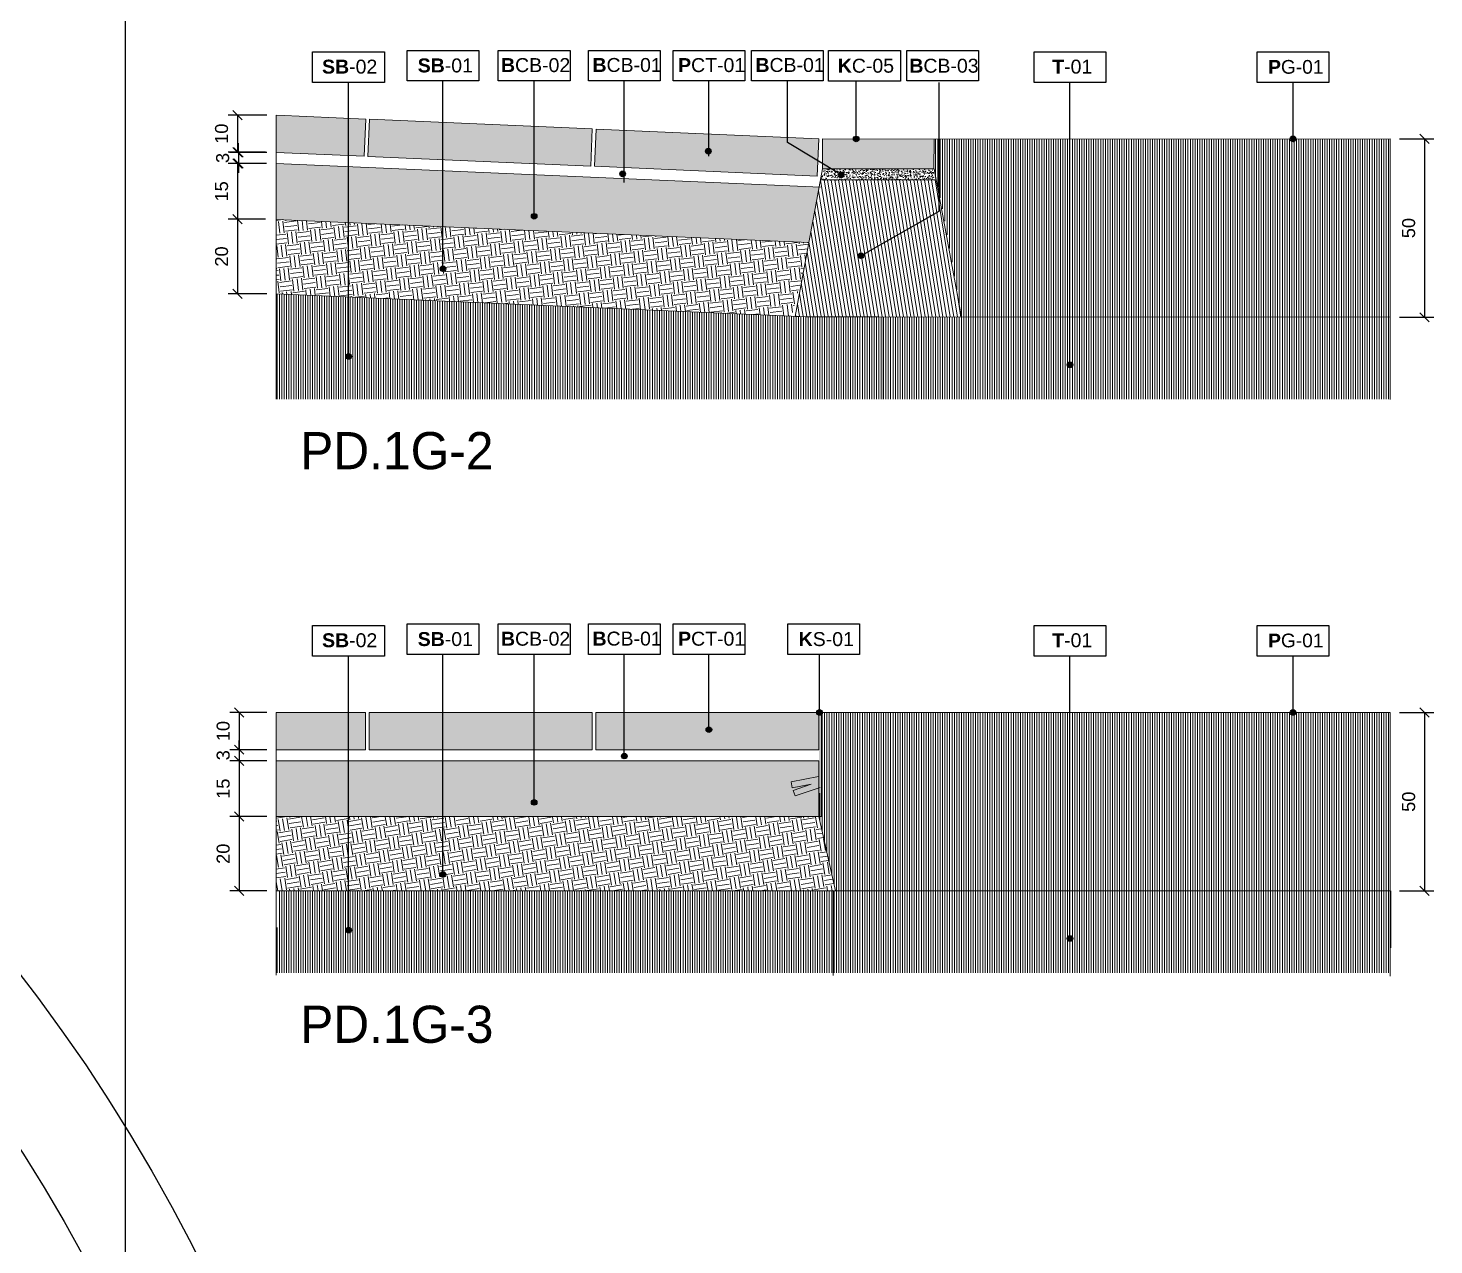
# Model space of a CAD drawing. Header units: metres. Extents: x -325 to 301, y -147 to 149.
# Drawn here: x 21.973 to 25.756, y 58.113 to 61.386 of the extents above; entities that cross this region are included whole.
import ezdxf

# ---------------------------------------------------------------- set-up
doc = ezdxf.new("R2010")
doc.units = ezdxf.units.M
doc.layers.get('Defpoints').update_dxf_attribs({"lineweight": 13})
doc.layers.add('-aux', color=50, linetype='Continuous', plot=False)
doc.layers.add('-AUX_RIM', color=2, linetype='Continuous', plot=False)
doc.layers.add('0-TX-1_25', color=7, linetype='Continuous', true_color=0x3f4f7f)
doc.layers.add('3-TR-paviment fort', color=7, linetype='Continuous', true_color=0xd1d1d1)
for name, color, linetype, lineweight, true_color in [('03-TR-Paviment_01_Compacted Ground', 7, 'Continuous', 5, 0xc5a967), ('03-TR-Paviment_07_Precast Concrete Blocks', 7, 'Continuous', 5, 0xe7ddd0), ('3-TR tot_u', 7, 'Continuous', 5, 0x787878)]:
    doc.layers.add(name, color=color, linetype=linetype, lineweight=lineweight, true_color=true_color)
for name, color, linetype, lineweight in [('1-CM', 7, 'Continuous', 0), ('2-L-secció', 1, 'Continuous', 0), ('2-metall', 5, 'Continuous', 0), ('3-TR Formigó', 252, 'Continuous', 0), ('3-TR Seleccionat', 44, 'Continuous', 0), ('3-TR Tot-u', 37, 'Continuous', 0)]:
    doc.layers.add(name, color=color, linetype=linetype, lineweight=lineweight)
doc.layers.add('A-KEYPLAN_HATCH', color=7, linetype='Continuous')
doc.layers.add('A_TEXT_2', color=7, linetype='Continuous')
doc.styles.add('Arial_4', font='arial.ttf', dxfattribs={"height": 1.8})
doc.styles.get("Standard").update_dxf_attribs({"font": 'arial.ttf'})
doc.styles.add('x-llegenda materials$0$ENGRAVERS', font='TT0586M.TTF')
doc.dimstyles.new('ISO-25', dxfattribs={"dimtxt": 0.1, "dimasz": 0.1, "dimexe": 0.1, "dimexo": 0.1, "dimgap": 0.1, "dimtad": 1, "dimdec": 0, "dimlfac": 100, "dimzin": 9, "dimtxsty": 'Standard', "dimblk": 'OBLIQUE', "dimcen": 0.1, "dimadec": 0, "dimazin": 0, "dimtfac": 1, "dimtdec": 0, "dimtmove": 0, "dimatfit": 3, "dimldrblk": 'OBLIQUE', "dimfxl": 1, "dimarcsym": 0})
pattern_1 = [(270, (-176.3343004, 8.930164), (0.00635, -2e-18), [])]
pattern_2 = [(270, (-176.3343004, 7.387049), (0.00635, -2e-18), [])]

# ---------------------------------------------------------------- blocks, each defined once
blk = doc.blocks.new('hatch keyplan 2')
at = {"layer": 'A-KEYPLAN_HATCH'}
blk.add_lwpolyline([(0, 0.00548), (0.01287, 0.00548), (0.01287, 0), (0, 0)], close=True, dxfattribs=at)
blk = doc.blocks.new('hatch keyplan')
at = {"layer": 'A-KEYPLAN_HATCH'}
blk.add_blockref('hatch keyplan 2', (1.43058, 0.85215), dxfattribs=at)
blk = doc.blocks.new('SB-01')
at = {"layer": 'A-KEYPLAN_HATCH'}
blk.add_blockref('hatch keyplan', (-1.43058, -0.85215), dxfattribs=at)
at = {"layer": 'A_TEXT_2', "insert": (-0.0008, 0.00403), "char_height": 0.0025, "attachment_point": 1}
blk.add_mtext_dynamic_manual_height_columns('\\pi0.00271;{\\fArial|b1|i0|c0|p34;SB}-01', width=0.0145619, gutter_width=0.015, heights=[0], dxfattribs=at)
blk = doc.blocks.new('PCB01')
at = {"layer": 'A-KEYPLAN_HATCH'}
blk.add_lwpolyline([(0.001, 0.00548), (0.01387, 0.00548), (0.01387, 0), (0.001, 0)], close=True, dxfattribs=at)
at = {"layer": 'A_TEXT_2', "insert": (0.0002, 0.00409), "char_height": 0.0025, "attachment_point": 1}
blk.add_mtext_dynamic_manual_height_columns('\\pi0.00171;{\\fArial|b1|i0|c0|p34;P}CT-01', width=0.0145619, gutter_width=0.015, heights=[0], dxfattribs=at)
blk = doc.blocks.new('B-CB02')
at = {"layer": 'A-KEYPLAN_HATCH'}
blk.add_blockref('hatch keyplan', (-1.43058, -0.85215), dxfattribs=at)
at = {"layer": 'A_TEXT_2', "insert": (-0.0008, 0.00409), "char_height": 0.0025, "attachment_point": 1}
blk.add_mtext_dynamic_manual_height_columns('\\pi0.00129;{\\fArial|b1|i0|c0|p34;B}CB-02', width=0.0145619, gutter_width=0.015, heights=[0], dxfattribs=at)
blk = doc.blocks.new('B-CB01')
at = {"layer": 'A-KEYPLAN_HATCH'}
blk.add_blockref('hatch keyplan', (-1.43058, -0.85215), dxfattribs=at)
at = {"layer": 'A_TEXT_2', "insert": (-0.0008, 0.00411), "char_height": 0.0025, "attachment_point": 1}
blk.add_mtext_dynamic_manual_height_columns('\\pi0.00152;{\\fArial|b1|i0|c0|p34;B}CB-01', width=0.0145619, gutter_width=0.015, heights=[0], dxfattribs=at)
blk = doc.blocks.new('SB-02')
at = {"layer": 'A-KEYPLAN_HATCH'}
blk.add_blockref('hatch keyplan', (-1.43058, -0.85215), dxfattribs=at)
at = {"layer": 'A_TEXT_2', "insert": (-0.0008, 0.00408), "char_height": 0.0025, "attachment_point": 1}
blk.add_mtext_dynamic_manual_height_columns('\\pi0.00249;{\\fArial|b1|i0|c0|p34;SB}-02', width=0.0145619, gutter_width=0.015, heights=[0], dxfattribs=at)
blk = doc.blocks.new('B-CB03')
at = {"layer": 'A-KEYPLAN_HATCH'}
blk.add_blockref('hatch keyplan', (-1.43058, -0.85215), dxfattribs=at)
at = {"layer": 'A_TEXT_2', "insert": (-0.0008, 0.00398), "char_height": 0.0025, "attachment_point": 1}
blk.add_mtext_dynamic_manual_height_columns('\\pi0.00128;{\\fArial|b1|i0|c0|p34;B}CB-03', width=0.0145619, gutter_width=0.015, heights=[0], dxfattribs=at)
blk = doc.blocks.new('PG01')
at = {"layer": 'A-KEYPLAN_HATCH'}
blk.add_blockref('hatch keyplan', (-1.42958, -0.85215), dxfattribs=at)
at = {"layer": 'A-KEYPLAN_HATCH', "insert": (0.00021, 0.00402), "char_height": 0.0024588, "attachment_point": 1, "line_spacing_factor": 0.938532, "style": 'Arial_4'}
blk.add_mtext_dynamic_manual_height_columns('\\pi0.00276;{\\fArial|b1|i0|c0|p34;P}G-01', width=0.0145619, gutter_width=0.015, heights=[0], dxfattribs=at)
blk = doc.blocks.new('T-01')
at = {"layer": 'A-KEYPLAN_HATCH'}
blk.add_blockref('hatch keyplan', (-1.43058, -0.85215), dxfattribs=at)
at = {"layer": 'A_TEXT_2', "insert": (-0.0008, 0.00408), "char_height": 0.0025, "attachment_point": 1}
blk.add_mtext_dynamic_manual_height_columns('\\pi0.00405;{\\fArial|b1|i0|c0|p34;T}-01', width=0.0145619, gutter_width=0.015, heights=[0], dxfattribs=at)
blk = doc.blocks.new('_Oblique')
at = {"color": 0, "lineweight": -2}
blk.add_line((-0.5, -0.5), (0.5, 0.5), dxfattribs=at)
blk = doc.blocks.new('*D1171')
at = {"layer": '0-TX-1_25', "color": 0, "lineweight": -2, "transparency": 16777216}
for p, q in [((25.6633, 61.0878), (25.7558, 61.0878)), ((25.7308, 61.0878), (25.7308, 60.6078)), ((25.663, 60.6078), (25.7558, 60.6078))]:
    blk.add_line(p, q, dxfattribs=at)
at = {"layer": 'Defpoints', "color": 0, "transparency": 16777216}
for p in [(25.6383, 61.0878), (25.638, 60.6078), (25.7308, 60.6078)]:
    blk.add_point(p, dxfattribs=at)
at = {"layer": '0-TX-1_25', "color": 0, "lineweight": -2, "transparency": 16777216, "xscale": 0.025, "yscale": 0.025, "zscale": 0.025}
for p, rotation in [((25.7308, 61.0878), 90), ((25.7308, 60.6078), 270)]:
    blk.add_blockref('_Oblique', p, dxfattribs=dict(at, rotation=rotation))
at = {"layer": '0-TX-1_25', "color": 0, "transparency": 16777216, "insert": (25.688, 60.8478), "char_height": 0.035, "attachment_point": 5, "rotation": 90}
blk.add_mtext('50', dxfattribs=at)
blk = doc.blocks.new('*D1172')
at = {"layer": '0-TX-1_25', "color": 0, "lineweight": -2, "transparency": 16777216}
for p, q in [((22.6156, 61.1517), (22.5113, 61.1517)), ((22.5363, 61.1517), (22.5363, 61.0517)), ((22.6112, 61.0517), (22.5113, 61.0517))]:
    blk.add_line(p, q, dxfattribs=at)
at = {"layer": 'Defpoints', "color": 0, "transparency": 16777216}
for p in [(22.6406, 61.1517), (22.5363, 61.0517), (22.6362, 61.0517)]:
    blk.add_point(p, dxfattribs=at)
at = {"layer": '0-TX-1_25', "color": 0, "lineweight": -2, "transparency": 16777216, "xscale": 0.025, "yscale": 0.025, "zscale": 0.025}
for p, rotation in [((22.5363, 61.1517), 90), ((22.5363, 61.0517), 270)]:
    blk.add_blockref('_Oblique', p, dxfattribs=dict(at, rotation=rotation))
at = {"layer": '0-TX-1_25', "color": 0, "transparency": 16777216, "insert": (22.4934, 61.1017), "char_height": 0.035, "attachment_point": 5, "rotation": 90}
blk.add_mtext('10', dxfattribs=at)
blk = doc.blocks.new('*D1173')
at = {"layer": '0-TX-1_25', "color": 0, "lineweight": -2, "transparency": 16777216}
for p, q in [((22.5393, 61.0515), (22.5393, 61.0765)), ((22.6156, 61.0515), (22.5143, 61.0515)), ((22.6142, 61.0215), (22.5143, 61.0215)), ((22.5393, 61.0515), (22.5393, 61.0215)), ((22.5393, 61.0215), (22.5393, 60.9965))]:
    blk.add_line(p, q, dxfattribs=at)
at = {"layer": 'Defpoints', "color": 0, "transparency": 16777216}
for p in [(22.5393, 61.0215), (22.6392, 61.0215), (22.6406, 61.0515)]:
    blk.add_point(p, dxfattribs=at)
at = {"layer": '0-TX-1_25', "color": 0, "lineweight": -2, "transparency": 16777216, "xscale": 0.025, "yscale": 0.025, "zscale": 0.025}
for p, rotation in [((22.5393, 61.0515), 270), ((22.5393, 61.0215), 90)]:
    blk.add_blockref('_Oblique', p, dxfattribs=dict(at, rotation=rotation))
at = {"layer": '0-TX-1_25', "color": 0, "transparency": 16777216, "insert": (22.4964, 61.0365), "char_height": 0.035, "attachment_point": 5, "rotation": 90}
blk.add_mtext('3', dxfattribs=at)
blk = doc.blocks.new('*D1169')
at = {"layer": '0-TX-1_25', "color": 0, "lineweight": -2, "transparency": 16777216}
for p, q in [((22.6113, 61.0216), (22.5114, 61.0216)), ((22.5364, 61.0216), (22.5364, 60.8716)), ((22.6113, 60.8716), (22.5114, 60.8716))]:
    blk.add_line(p, q, dxfattribs=at)
at = {"layer": 'Defpoints', "color": 0, "transparency": 16777216}
for p in [(22.6363, 61.0216, 0), (22.5364, 60.8716), (22.6363, 60.8716, 0)]:
    blk.add_point(p, dxfattribs=at)
at = {"layer": '0-TX-1_25', "color": 0, "lineweight": -2, "transparency": 16777216, "xscale": 0.025, "yscale": 0.025, "zscale": 0.025}
for p, rotation in [((22.5364, 61.0216), 90), ((22.5364, 60.8716), 270)]:
    blk.add_blockref('_Oblique', p, dxfattribs=dict(at, rotation=rotation))
at = {"layer": '0-TX-1_25', "color": 0, "transparency": 16777216, "insert": (22.4935, 60.9466), "char_height": 0.035, "attachment_point": 5, "rotation": 90}
blk.add_mtext('15', dxfattribs=at)
blk = doc.blocks.new('*D1170')
at = {"layer": '0-TX-1_25', "color": 0, "lineweight": -2, "transparency": 16777216}
for p, q in [((22.6113, 60.8716), (22.5114, 60.8716)), ((22.5364, 60.8716), (22.5364, 60.6711)), ((22.6156, 60.6711), (22.5114, 60.6711))]:
    blk.add_line(p, q, dxfattribs=at)
at = {"layer": 'Defpoints', "color": 0, "transparency": 16777216}
for p in [(22.6363, 60.8716), (22.5364, 60.6711), (22.6406, 60.6711)]:
    blk.add_point(p, dxfattribs=at)
at = {"layer": '0-TX-1_25', "color": 0, "lineweight": -2, "transparency": 16777216, "xscale": 0.025, "yscale": 0.025, "zscale": 0.025}
for p, rotation in [((22.5364, 60.8716), 90), ((22.5364, 60.6711), 270)]:
    blk.add_blockref('_Oblique', p, dxfattribs=dict(at, rotation=rotation))
at = {"layer": '0-TX-1_25', "color": 0, "transparency": 16777216, "insert": (22.4935, 60.7714), "char_height": 0.035, "attachment_point": 5, "rotation": 90}
blk.add_mtext('20', dxfattribs=at)
blk = doc.blocks.new('POINT')
at = {"layer": '0-TX-1_25'}
h = blk.add_hatch(dxfattribs=at)
h.set_pattern_fill('ANGLE', color=256)
h.set_pattern_definition([(0, (-83.747, -12.726), (0, 6.985), [5.08, -1.905]), (90, (-83.747, -12.726), (-6.985, 4e-16), [5.08, -1.905])])
edge = h.paths.add_edge_path()
edge.add_arc((0, 0), 0.0075, 0, 360)
h = blk.add_hatch(color=256, dxfattribs=at)
h.dxf.hatch_style = 1
edge = h.paths.add_edge_path()
edge.add_arc((0, 0), 0.0075, 0, 360)
blk.add_circle((0, 0), 0.0075, dxfattribs=at)
blk = doc.blocks.new('K04')
at = {"layer": 'A-KEYPLAN_HATCH'}
blk.add_blockref('hatch keyplan', (-1.42958, -0.85215), dxfattribs=at)
at = {"layer": 'A_TEXT_2', "insert": (0.0002, 0.00402), "char_height": 0.0025, "attachment_point": 1}
blk.add_mtext_dynamic_manual_height_columns('\\pi0.00244;{\\fArial|b1|i0|c0|p34;K}C-05', width=0.0145619, gutter_width=0.015, heights=[0], dxfattribs=at)
blk = doc.blocks.new('*D1176')
at = {"layer": '0-TX-1_25', "color": 0, "lineweight": -2, "transparency": 16777216}
for p, q in [((25.6633, 59.5447), (25.7558, 59.5447)), ((25.7308, 59.5447), (25.7308, 59.0647)), ((25.6633, 59.0647), (25.7558, 59.0647))]:
    blk.add_line(p, q, dxfattribs=at)
at = {"layer": 'Defpoints', "color": 0, "transparency": 16777216}
for p in [(25.6383, 59.5447), (25.6383, 59.0647), (25.7308, 59.0647)]:
    blk.add_point(p, dxfattribs=at)
at = {"layer": '0-TX-1_25', "color": 0, "lineweight": -2, "transparency": 16777216, "xscale": 0.025, "yscale": 0.025, "zscale": 0.025}
for p, rotation in [((25.7308, 59.5447), 90), ((25.7308, 59.0647), 270)]:
    blk.add_blockref('_Oblique', p, dxfattribs=dict(at, rotation=rotation))
at = {"layer": '0-TX-1_25', "color": 0, "transparency": 16777216, "insert": (25.688, 59.3047), "char_height": 0.035, "attachment_point": 5, "rotation": 90}
blk.add_mtext('50', dxfattribs=at)
blk = doc.blocks.new('*D1177')
at = {"layer": '0-TX-1_25', "color": 0, "lineweight": -2, "transparency": 16777216}
for p, q in [((22.6156, 59.5447), (22.5156, 59.5447)), ((22.5406, 59.5447), (22.5406, 59.4447)), ((22.6156, 59.4447), (22.5156, 59.4447))]:
    blk.add_line(p, q, dxfattribs=at)
at = {"layer": 'Defpoints', "color": 0, "transparency": 16777216}
for p in [(22.6406, 59.5447), (22.5406, 59.4447), (22.6406, 59.4447)]:
    blk.add_point(p, dxfattribs=at)
at = {"layer": '0-TX-1_25', "color": 0, "lineweight": -2, "transparency": 16777216, "xscale": 0.025, "yscale": 0.025, "zscale": 0.025}
for p, rotation in [((22.5406, 59.5447), 90), ((22.5406, 59.4447), 270)]:
    blk.add_blockref('_Oblique', p, dxfattribs=dict(at, rotation=rotation))
at = {"layer": '0-TX-1_25', "color": 0, "transparency": 16777216, "insert": (22.4978, 59.4947), "char_height": 0.035, "attachment_point": 5, "rotation": 90}
blk.add_mtext('10', dxfattribs=at)
blk = doc.blocks.new('*D1178')
at = {"layer": '0-TX-1_25', "color": 0, "lineweight": -2, "transparency": 16777216}
for p, q in [((22.6156, 59.4447), (22.5156, 59.4447)), ((22.5406, 59.4447), (22.5406, 59.4697)), ((22.5406, 59.4447), (22.5406, 59.4147)), ((22.6156, 59.4147), (22.5156, 59.4147)), ((22.5406, 59.4147), (22.5406, 59.3897))]:
    blk.add_line(p, q, dxfattribs=at)
at = {"layer": 'Defpoints', "color": 0, "transparency": 16777216}
for p in [(22.6406, 59.4447), (22.5406, 59.4147), (22.6406, 59.4147)]:
    blk.add_point(p, dxfattribs=at)
at = {"layer": '0-TX-1_25', "color": 0, "lineweight": -2, "transparency": 16777216, "xscale": 0.025, "yscale": 0.025, "zscale": 0.025}
for p, rotation in [((22.5406, 59.4447), 270), ((22.5406, 59.4147), 90)]:
    blk.add_blockref('_Oblique', p, dxfattribs=dict(at, rotation=rotation))
at = {"layer": '0-TX-1_25', "color": 0, "transparency": 16777216, "insert": (22.4978, 59.4297), "char_height": 0.035, "attachment_point": 5, "rotation": 90}
blk.add_mtext('3', dxfattribs=at)
blk = doc.blocks.new('*D1174')
at = {"layer": '0-TX-1_25', "color": 0, "lineweight": -2, "transparency": 16777216}
for p, q in [((22.6156, 59.4147), (22.5156, 59.4147)), ((22.5406, 59.4147), (22.5406, 59.2647)), ((22.6156, 59.2647), (22.5156, 59.2647))]:
    blk.add_line(p, q, dxfattribs=at)
at = {"layer": 'Defpoints', "color": 0, "transparency": 16777216}
for p in [(22.6406, 59.4147, 0), (22.5406, 59.2647), (22.6406, 59.2647, 0)]:
    blk.add_point(p, dxfattribs=at)
at = {"layer": '0-TX-1_25', "color": 0, "lineweight": -2, "transparency": 16777216, "xscale": 0.025, "yscale": 0.025, "zscale": 0.025}
for p, rotation in [((22.5406, 59.4147), 90), ((22.5406, 59.2647), 270)]:
    blk.add_blockref('_Oblique', p, dxfattribs=dict(at, rotation=rotation))
at = {"layer": '0-TX-1_25', "color": 0, "transparency": 16777216, "insert": (22.4978, 59.3397), "char_height": 0.035, "attachment_point": 5, "rotation": 90}
blk.add_mtext('15', dxfattribs=at)
blk = doc.blocks.new('*D1175')
at = {"layer": '0-TX-1_25', "color": 0, "lineweight": -2, "transparency": 16777216}
for p, q in [((22.6156, 59.2647), (22.5156, 59.2647)), ((22.5406, 59.2647), (22.5406, 59.0647)), ((22.6156, 59.0647), (22.5156, 59.0647))]:
    blk.add_line(p, q, dxfattribs=at)
at = {"layer": 'Defpoints', "color": 0, "transparency": 16777216}
for p in [(22.6406, 59.2647), (22.5406, 59.0647), (22.6406, 59.0647, 0)]:
    blk.add_point(p, dxfattribs=at)
at = {"layer": '0-TX-1_25', "color": 0, "lineweight": -2, "transparency": 16777216, "xscale": 0.025, "yscale": 0.025, "zscale": 0.025}
for p, rotation in [((22.5406, 59.2647), 90), ((22.5406, 59.0647), 270)]:
    blk.add_blockref('_Oblique', p, dxfattribs=dict(at, rotation=rotation))
at = {"layer": '0-TX-1_25', "color": 0, "transparency": 16777216, "insert": (22.4978, 59.1647), "char_height": 0.035, "attachment_point": 5, "rotation": 90}
blk.add_mtext('20', dxfattribs=at)
blk = doc.blocks.new('PROFIL 150x1')
at = {"layer": '2-metall'}
blk.add_hatch(color=256, dxfattribs=at).paths.add_polyline_path([(-0.0016, 0.1501), (-0.0016, 0.003), (-0.0015, -0.0467), (-0.0065, -0.0467), (-0.0066, 0.1501)])
blk.add_line((-0.0066, 0), (-0.0066, 0), dxfattribs=at)
for points in [[(-0.0065, -0.0467), (-0.0015, -0.0467), (-0.0065, -0.0467), (-0.0066, 0.1501), (-0.0016, 0.1501)], [(-0.0009, 0.0288), (0.0512, 0.0192), (0.0491, 0.0078), (0.013, 0.0145), (0.0473, 0.0025), (0.0437, -0.0076), (-0.0037, 0.0083)]]:
    blk.add_lwpolyline(points, dxfattribs=at)
blk = doc.blocks.new('K05')
at = {"layer": 'A-KEYPLAN_HATCH'}
blk.add_blockref('hatch keyplan', (-1.43058, -0.85215), dxfattribs=at)
at = {"layer": 'A_TEXT_2', "insert": (-0.0008, 0.00402), "char_height": 0.0025, "attachment_point": 1}
blk.add_mtext_dynamic_manual_height_columns('\\pi0.00278;{\\fArial|b1|i0|c0|p34;K}S-01', width=0.0145619, gutter_width=0.015, heights=[0], dxfattribs=at)

msp = doc.modelspace()

# ---------------------------------------------------------------- hatches: boundary and pattern name
at = {"layer": '03-TR-Paviment_01_Compacted Ground'}
h = msp.add_hatch(dxfattribs=at)
h.set_pattern_fill('ANSI31', color=256, scale=0.002, angle=225, style=0)
h.set_pattern_definition(pattern_1)
h.paths.add_polyline_path([(24.5687, 61.0878), (24.4107, 61.0872), (24.4104, 61.0076), (24.4364, 60.8872), (24.4844, 60.6086), (25.6383, 60.6078), (25.6383, 61.0878)])
h = msp.add_hatch(dxfattribs=at)
h.set_pattern_fill('ANSI31', color=256, scale=0.002, angle=225, style=0)
h.set_pattern_definition(pattern_2)
h.paths.add_polyline_path([(24.5687, 59.5447), (24.1081, 59.5447), (24.1081, 59.3312), (24.1006, 59.3254), (24.1006, 59.2647), (24.1456, 59.0647), (25.6383, 59.0647), (25.6383, 59.5447)])
at = {"layer": '03-TR-Paviment_07_Precast Concrete Blocks'}
h = msp.add_hatch(color=256, dxfattribs=at)
h.dxf.hatch_style = 1
h.paths.add_polyline_path([(22.6406, 61.1197), (22.6406, 61.0515), (22.8774, 61.0412), (22.8817, 61.1411), (22.6419, 61.1515)])
h = msp.add_hatch(color=256, dxfattribs=at)
h.dxf.hatch_style = 1
h.paths.add_polyline_path([(23.4868, 61.0145), (23.4911, 61.1144), (22.8917, 61.1406), (22.8873, 61.0407)])
h = msp.add_hatch(color=256, dxfattribs=at)
h.dxf.hatch_style = 1
h.paths.add_polyline_path([(23.5011, 61.114), (23.4968, 61.0141), (24.0962, 60.9879), (24.1006, 61.0878)])
h = msp.add_hatch(color=256, dxfattribs=at)
h.dxf.hatch_style = 1
h.paths.add_polyline_path([(22.8806, 59.4447), (22.8806, 59.5447), (22.6406, 59.5447), (22.6406, 59.4447)])
h = msp.add_hatch(color=256, dxfattribs=at)
h.dxf.hatch_style = 1
h.paths.add_polyline_path([(23.4906, 59.4447), (23.4906, 59.5447), (22.8906, 59.5447), (22.8906, 59.4447)])
h = msp.add_hatch(color=256, dxfattribs=at)
h.dxf.hatch_style = 1
h.paths.add_polyline_path([(23.5006, 59.5447), (23.5006, 59.4447), (24.1006, 59.4447), (24.1006, 59.5447)])
at = {"layer": '3-TR Formigó'}
h = msp.add_hatch(dxfattribs=at)
h.set_pattern_fill('ANSI31', color=256, scale=0.003, angle=234.1752, style=0)
h.set_pattern_definition([(279.17524, (27.094739, 60.687162), (0.00940313, 0.001518806), [])])
h.paths.add_polyline_path([(24.037, 60.6102), (24.4844, 60.6086), (24.4172, 60.9772), (24.1052, 60.9776)])
at = {"layer": '3-TR Seleccionat'}
h = msp.add_hatch(dxfattribs=at)
h.set_pattern_fill('ANSI31', color=256, scale=0.002, angle=225, style=0)
h.set_pattern_definition(pattern_1)
h.paths.add_polyline_path([(25.6383, 60.6078), (24.0678, 60.6088), (22.6406, 60.6711), (22.6383, 60.3878), (25.6383, 60.3878)])
h = msp.add_hatch(dxfattribs=at)
h.set_pattern_fill('ANSI31', color=256, scale=0.002, angle=225, style=0)
h.set_pattern_definition(pattern_2)
h.paths.add_polyline_path([(25.6444, 59.0647), (22.6467, 59.0647), (22.6383, 58.8447), (25.6383, 58.8447)])
at = {"layer": '3-TR Tot-u'}
h = msp.add_hatch(dxfattribs=at)
h.set_pattern_fill('EARTH', color=256, scale=0.005, angle=-83.3248, style=0)
h.set_pattern_definition([(276.6752, (24.108934, 60.55697), (0.03522544, -0.0278441), [0.03175, -0.03175]), (276.6752, (24.12076, 60.558355), (0.03522544, -0.0278441), [0.03175, -0.03175]), (276.6752, (24.132585, 60.55974), (0.03522544, -0.0278441), [0.03175, -0.03175]), (6.6752, (24.136988, 60.55626), (0.0278441, 0.03522544), [0.03175, -0.03175]), (6.6752, (24.138372, 60.544433), (0.0278441, 0.03522544), [0.03175, -0.03175]), (6.6752, (24.139756, 60.532607), (0.0278441, 0.03522544), [0.03175, -0.03175])])
h.paths.add_polyline_path([(24.0595, 60.7314), (24.0738, 60.8087), (22.6406, 60.8713), (22.6406, 60.6711), (24.0267, 60.6106)])
h = msp.add_hatch(dxfattribs=at)
h.set_pattern_fill('EARTH', color=256, scale=0.005, angle=-80.8248, style=0)
h.set_pattern_definition([(279.1752, (24.132082, 59.014727), (0.03640645, -0.0262811), [0.03175, -0.03175]), (279.1752, (24.143836, 59.016626), (0.03640645, -0.0262811), [0.03175, -0.03175]), (279.1752, (24.15559, 59.018524), (0.03640645, -0.0262811), [0.03175, -0.03175]), (9.1752, (24.16014, 59.01524), (0.0262811, 0.03640645), [0.03175, -0.03175]), (9.1752, (24.16204, 59.003485), (0.0262811, 0.03640645), [0.03175, -0.03175]), (9.1752, (24.163938, 58.99173), (0.0262811, 0.03640645), [0.03175, -0.03175])])
h.paths.add_polyline_path([(24.1456, 59.0647), (24.1006, 59.2635), (22.6406, 59.2647), (22.6406, 59.0647)])
at = {"layer": '3-TR tot_u'}
h = msp.add_hatch(dxfattribs=at)
h.set_pattern_fill('AR-CONC', color=256, scale=0.0002, angle=87.7664)
h.set_pattern_definition([(137.7664143104, (237516.211542, -749485.437035), (0.0046054718471, 0.0362850100133), [0.00381, -0.04191]), (82.7664143104, (237516.21154, -749485.437035), (-0.0384570499332, -0.0055540962442), [0.003048, -0.033528116834]), (188.2178590104, (237516.211926, -749485.43401), (-0.0338515765335, 0.0307309136123), [0.00323800176, -0.03561804892]), (133.9506143104, (237516.20139, -749485.43664), (0.0105150597712, 0.053846909549), [0.005715, -0.062865]), (184.4019719204, (237516.202266, -749485.43215), (-0.047597131713, 0.0493733678477), [0.004857004628, -0.053427121632]), (78.95056548, (237516.20139, -749485.43664), (-0.0475971317104, 0.0493733678503), [0.004571993414, -0.050291946384]), (108.7664143104, (237516.204126, -749485.431662), (0.0216192905378, 0.029502712632), [0.00381, -0.04191]), (53.7664143104, (237516.204126, -749485.43166), (-0.036327876684, 0.0137867065869), [0.003048, -0.033528]), (159.2178593104, (237516.205927, -749485.429203), (-0.0147085863389, 0.0432894191587), [0.00323800176, -0.03561798752]), (125.2664143104, (237516.211542, -749485.437035), (-0.01687408474282, 0.0012763333606), [0, -0.0331216, 0, -0.034036, 0, -0.033655]), (95.2664143104, (237516.211542, -749485.437035), (-0.0195000524673, 0.01413465770817), [0, -0.0194056, 0, -0.0323596, 0, -0.012827]), (55.2664143104, (237516.2111, -749485.448355), (0.00220176770955, 0.02705286194048), [0, -0.0127, 0, -0.039624, 0, -0.052578]), (45.2664143104, (237516.210902, -749485.45343), (-0.0039268105646, 0.0298015199573), [0, -0.01651, 0, -0.0263144, 0, -0.037338])])
h.paths.add_polyline_path([(24.0738, 60.8087), (24.1014, 60.9577), (22.6406, 61.0215), (22.6406, 60.8713)])
h = msp.add_hatch(dxfattribs=at)
h.set_pattern_fill('AR-CONC', color=256, scale=9e-05, angle=89.1201)
h.set_pattern_definition([(139.120136, (-59.761881, 39.85901), (0.0016861337, 0.0163726586), [0.0017145, -0.0188595]), (84.120136, (-59.761881, 39.85901), (-0.0172417962, -0.002907487), [0.0013716, -0.0150876526]), (189.57158, (-59.76174, 39.860374), (-0.0155556617, 0.0134651714), [0.0014571008, -0.016028122]), (135.304336, (-59.766452, 39.85908), (0.0041580035, 0.024336133), [0.00257175, -0.02828925]), (185.755694, (-59.766106, 39.861108), (-0.021937625, 0.021705804), [0.002185652, -0.024042205]), (80.304287, (-59.766452, 39.85908), (-0.021937625, 0.021705804), [0.002057397, -0.022631376]), (110.120136, (-59.765274, 39.861348), (0.0094123187, 0.0135023525), [0.0017145, -0.0188595]), (55.120136, (-59.765274, 39.861348), (-0.01648955, 0.0058160805), [0.0013716, -0.0150876]), (160.57158, (-59.76449, 39.862473), (-0.0070772314, 0.019318433), [0.0014571008, -0.0160280944]), (126.620136, (-59.761881, 39.8590097), (-0.00760478767, 0.00039479935), [0, -0.01490472, 0, -0.0153162, 0, -0.01514475]), (96.620136, (-59.761881, 39.85901), (-0.0089228417, 0.0061515134), [0, -0.00873252, 0, -0.01456182, 0, -0.00577215]), (56.620136, (-59.761959, 39.8539125), (0.0007029168, 0.0121937974), [0, -0.005715, 0, -0.0178308, 0, -0.0236601]), (46.620136, (-59.761994, 39.851627), (-0.002083395, 0.0133651946), [0, -0.0074295, 0, -0.01184148, 0, -0.0168021])])
h.paths.add_polyline_path([(24.4172, 60.9772), (24.4107, 61.0076), (24.1139, 61.0075), (24.1049, 60.9764)])
h = msp.add_hatch(dxfattribs=at)
h.set_pattern_fill('AR-CONC', color=256, scale=0.0002, angle=90.2664)
h.set_pattern_definition([(140.2664143104, (269984.931893, -738414.317558), (0.0030183585511, 0.0364513625844), [0.00381, -0.04191]), (85.2664143104, (269984.931893, -738414.31756), (-0.0381781810675, -0.0072262829332), [0.003048, -0.033528116834]), (190.7178590104, (269984.932144, -738414.31452), (-0.0351598209585, 0.0292250795622), [0.00323800176, -0.03561804892]), (136.4506143104, (269984.921733, -738414.317606), (0.0081562825582, 0.0542543196878), [0.005715, -0.062865]), (186.9019719204, (269984.922413, -738414.313084), (-0.049705465848, 0.047250217616), [0.004857004628, -0.053427121632]), (81.45056548, (269984.921733, -738414.317606), (-0.0497054658455, 0.0472502176188), [0.004571993414, -0.050291946384]), (111.2664143104, (269984.92425, -738414.312514), (0.0203118235131, 0.0304176527954), [0.00381, -0.04191]), (56.2664143104, (269984.92425, -738414.312514), (-0.0368946682902, 0.0121889849718), [0.003048, -0.033528]), (161.7178593104, (269984.925942, -738414.30998), (-0.016582844967, 0.0426066376987), [0.00323800176, -0.03561798752]), (127.7664143104, (269984.931893, -738414.317558), (-0.0169136972324, 0.00053908133522), [0, -0.0331216, 0, -0.034036, 0, -0.033655]), (97.7664143104, (269984.931893, -738414.317558), (-0.02009803784808, 0.0132706243038), [0, -0.0194056, 0, -0.0323596, 0, -0.012827]), (57.7664143104, (269984.931946, -738414.328887), (0.00101964285024, 0.02712315336895), [0, -0.0127, 0, -0.039624, 0, -0.052578]), (47.7664143104, (269984.93197, -738414.333967), (-0.0052229971542, 0.0296018704426), [0, -0.01651, 0, -0.0263144, 0, -0.037338])])
h.paths.add_polyline_path([(22.6406, 59.4147), (22.6406, 59.2647), (24.1006, 59.2635), (24.1006, 59.3447), (24.1006, 59.4147)])
at = {"layer": '3-TR-paviment fort'}
msp.add_hatch(color=256, dxfattribs=at).paths.add_polyline_path([(24.1106, 61.0878), (24.4106, 61.0872), (24.4104, 61.0074), (24.1104, 61.0078)])

# ---------------------------------------------------------------- linework, layer by layer
at = {"layer": '-aux'}
msp.add_lwpolyline([(22.2345, 3.4567), (22.2345, 133.4567)], dxfattribs=at)
at = {"layer": '-AUX_RIM'}
for radius in [4.6517, 4.3795]:
    msp.add_circle((18.2704, 55.9958), radius, dxfattribs=at)
at = {"layer": '0-TX-1_25'}
for points in [[(22.8351, 60.5023), (22.8351, 61.2397)], [(23.0891, 60.7385), (23.0891, 61.2437)], [(23.3346, 60.8796), (23.3346, 61.2437)], [(23.5772, 60.9706), (23.5772, 61.2437)], [(23.8048, 61.0417), (23.8048, 61.2437)], [(24.1604, 60.9912), (24.0159, 61.0777), (24.0159, 61.2437)], [(24.2012, 61.0876), (24.2011, 61.2431)], [(24.214, 60.7734), (24.4241, 60.8936), (24.4241, 61.2397)], [(24.7765, 60.4798), (24.7765, 61.2397)], [(25.3769, 61.0877), (25.3769, 61.2397)], [(23.0891, 59.1092), (23.0891, 59.7006)], [(23.3346, 59.3028), (23.3346, 59.7006)], [(23.5772, 59.4275), (23.5772, 59.7006)], [(23.8048, 59.4986), (23.8048, 59.7006)], [(24.1026, 59.5447), (24.1026, 59.7006)], [(22.8351, 58.9592), (22.8351, 59.6966)], [(24.7765, 58.9367), (24.7765, 59.6966)], [(25.3769, 59.5447), (25.3769, 59.6966)]]:
    msp.add_lwpolyline(points, dxfattribs=at)
at = {"layer": '1-CM'}
for p, q in [((24.4106, 61.0872), (25.6383, 61.0878)), ((24.1049, 60.9575), (22.6406, 61.0215)), ((24.0738, 60.8087), (22.6406, 60.8713)), ((24.0678, 60.6088), (22.6406, 60.6711)), ((24.0678, 60.6088), (25.6383, 60.6078)), ((24.1101, 59.5447), (25.6383, 59.5447)), ((24.1006, 59.4147), (22.6406, 59.4147)), ((24.1006, 59.2647), (22.6406, 59.2647)), ((22.6406, 59.0647), (25.6383, 59.0647))]:
    msp.add_line(p, q, dxfattribs=at)
for points in [[(22.6406, 61.0515), (22.8774, 61.0412), (22.8817, 61.1411), (22.6419, 61.1515)], [(24.4106, 61.0872), (24.1106, 61.0878), (24.1104, 61.0078), (24.4104, 61.0074), (24.4106, 61.0872)], [(24.1107, 61.0076), (24.4104, 61.0072)], [(24.1052, 60.9776), (24.4172, 60.9772)], [(24.2736, 60.6078), (24.2736, 60.3875)], [(22.6406, 59.4447), (22.8806, 59.4447), (22.8806, 59.5447), (22.6406, 59.5447)], [(24.1006, 59.4147), (24.1006, 59.2647)], [(24.1006, 59.2647), (24.1456, 59.0647)], [(24.1394, 59.0647), (24.1394, 58.8373)]]:
    msp.add_lwpolyline(points, dxfattribs=at)
for points in [[(22.8873, 61.0407), (23.4868, 61.0145), (23.4911, 61.1144), (22.8917, 61.1406)], [(23.4968, 61.0141), (24.0962, 60.9879), (24.1006, 61.0878), (23.5011, 61.114)], [(24.1107, 61.0076), (24.037, 60.6102), (24.4844, 60.6086), (24.4107, 61.0076)], [(22.8906, 59.4447), (23.4906, 59.4447), (23.4906, 59.5447), (22.8906, 59.5447)], [(23.5006, 59.4447), (24.1006, 59.4447), (24.1006, 59.5447), (23.5006, 59.5447)]]:
    msp.add_lwpolyline(points, close=True, dxfattribs=at)
at = {"layer": '2-L-secció'}
for p, q in [((22.6406, 61.1517), (22.6406, 60.3874, 0)), ((25.6383, 61.0878), (25.6383, 60.3869, 0)), ((22.6406, 59.5447), (22.6406, 58.8382, 0)), ((25.6383, 59.5447), (25.6383, 58.8358, 0))]:
    msp.add_line(p, q, dxfattribs=at)

# ---------------------------------------------------------------- block references
at = {"xscale": 14.99999999999007, "yscale": 14.99999999999007, "zscale": 14.99999999999007}
msp.add_blockref('K05', (24.0168, 59.7006), dxfattribs=at)
at = {"layer": '0-TX-1_25', "xscale": 15, "yscale": 15, "zscale": 15}
for name, p in [('SB-01', (22.9926, 61.2437)), ('B-CB02', (23.238, 61.2437)), ('B-CB01', (23.4807, 61.2437)), ('PCB01', (23.6933, 61.2437)), ('B-CB01', (23.9193, 61.2437)), ('B-CB03', (24.3371, 61.2437)), ('SB-02', (22.7385, 61.2397)), ('T-01', (24.68, 61.2397)), ('SB-02', (22.7385, 59.6966)), ('SB-01', (22.9926, 59.7006)), ('B-CB02', (23.238, 59.7006)), ('B-CB01', (23.4807, 59.7006)), ('PCB01', (23.6933, 59.7006)), ('T-01', (24.68, 59.6966))]:
    msp.add_blockref(name, p, dxfattribs=at)
at = {"layer": '0-TX-1_25', "rotation": 357.5000000000001}
for p in [(23.8031, 61.0547), (23.5726, 60.9936), (23.3346, 60.8796)]:
    msp.add_blockref('POINT', p, dxfattribs=at)
at = {"layer": '0-TX-1_25'}
for p in [(24.2012, 61.0876), (25.3769, 61.0878), (24.1604, 60.9912), (24.214, 60.7734), (23.0891, 60.7385), (22.8351, 60.5023), (24.7765, 60.4798), (24.1026, 59.5447), (25.3769, 59.5447), (23.8048, 59.4986), (23.5772, 59.4275), (23.3346, 59.3028), (23.0891, 59.1092), (22.8351, 58.9592), (24.7765, 58.9367)]:
    msp.add_blockref('POINT', p, dxfattribs=at)
at = {"layer": '1-CM', "xscale": -1.422634737520509, "yscale": 1.422634737520509, "zscale": 1.422634737520509, "rotation": 0.01743757709514959}
msp.add_blockref('PROFIL 150x1', (24.0988, 59.3312), dxfattribs=at)
at = {"layer": 'A-KEYPLAN_HATCH'}
for name, p, xscale, yscale, zscale in [('K04', (24.1121, 61.2431), 14.99999999999981, 14.99999999999981, 14.99999999999981), ('PG01', (25.2653, 61.2397), 14.99999999999007, 14.99999999999007, 14.99999999999007), ('PG01', (25.2653, 59.6966), 14.99999999999007, 14.99999999999007, 14.99999999999007)]:
    msp.add_blockref(name, p, dxfattribs=dict(at, xscale=xscale, yscale=yscale, zscale=zscale))

# ---------------------------------------------------------------- texts
at = {"layer": '-aux', "char_height": 0.1, "width": 19.210099, "attachment_point": 1, "style": 'x-llegenda materials$0$ENGRAVERS'}
for s, insert in [('PD.1G-2', (22.7048, 60.2991, 0)), ('PD.1G-3', (22.7048, 58.756, 0))]:
    msp.add_mtext(s, dxfattribs=dict(at, insert=insert))

# ---------------------------------------------------------------- dimensions: what is measured, and where the dimension line sits
at = {"layer": '0-TX-1_25'}
for base, p1, p2, picture, middle in [((22.5363, 61.0517), (22.6406, 61.1517), (22.6362, 61.0517), '*D1172', (22.4934, 61.1017)), ((22.5364, 60.8716), (22.6363, 61.0216, 0), (22.6363, 60.8716, 0), '*D1169', (22.4935, 60.9466)), ((22.5364, 60.6711), (22.6363, 60.8716), (22.6406, 60.6711), '*D1170', (22.4935, 60.7714)), ((22.5406, 59.4447), (22.6406, 59.5447), (22.6406, 59.4447), '*D1177', (22.4978, 59.4947)), ((22.5406, 59.2647), (22.6406, 59.4147, 0), (22.6406, 59.2647, 0), '*D1174', (22.4978, 59.3397)), ((22.5406, 59.0647), (22.6406, 59.2647), (22.6406, 59.0647, 0), '*D1175', (22.4978, 59.1647))]:
    dim = msp.add_linear_dim(base=base, p1=p1, p2=p2, angle=90, dimstyle='ISO-25', override={"dimtxt": 0.035, "dimasz": 0.025, "dimexe": 0.025, "dimexo": 0.025, "dimgap": 0.025, "dimblk1": 'Oblique', "dimblk2": 'Oblique', "dimsah": 1, "dimfxl": 0.1, "dimfxlon": 1, "dimarcsym": 1}, dxfattribs=at)
    dim.commit()
    dim.dimension.update_dxf_attribs({"geometry": picture, "text_midpoint": middle})
for base, p1, p2, picture, middle in [((25.7308, 60.6078), (25.6383, 61.0878), (25.638, 60.6078), '*D1171', (25.688, 60.8478)), ((25.7308, 59.0647), (25.6383, 59.5447), (25.6383, 59.0647), '*D1176', (25.688, 59.3047))]:
    dim = msp.add_linear_dim(base=base, p1=p1, p2=p2, angle=90, text='50', dimstyle='ISO-25', override={"dimtxt": 0.035, "dimasz": 0.025, "dimexe": 0.025, "dimexo": 0.025, "dimgap": 0.025, "dimblk1": 'Oblique', "dimblk2": 'Oblique', "dimsah": 1, "dimfxl": 0.1, "dimfxlon": 1, "dimarcsym": 1}, dxfattribs=at)
    dim.commit()
    dim.dimension.update_dxf_attribs({"geometry": picture, "text_midpoint": middle})
for base, p1, p2, picture, middle in [((22.5393, 61.0215), (22.6406, 61.0515), (22.6392, 61.0215), '*D1173', (22.5393, 61.0365)), ((22.5406, 59.4147), (22.6406, 59.4447), (22.6406, 59.4147), '*D1178', (22.5406, 59.4297))]:
    dim = msp.add_linear_dim(base=base, p1=p1, p2=p2, angle=90, dimstyle='ISO-25', override={"dimtxt": 0.035, "dimasz": 0.025, "dimexe": 0.025, "dimexo": 0.025, "dimgap": 0.025, "dimblk1": 'Oblique', "dimblk2": 'Oblique', "dimsah": 1, "dimfxl": 0.1, "dimfxlon": 1, "dimarcsym": 1}, dxfattribs=at)
    dim.commit()
    dim.dimension.update_dxf_attribs({"geometry": picture, "text_midpoint": middle, "dimtype": 160})

doc.saveas('drawing.dxf')
